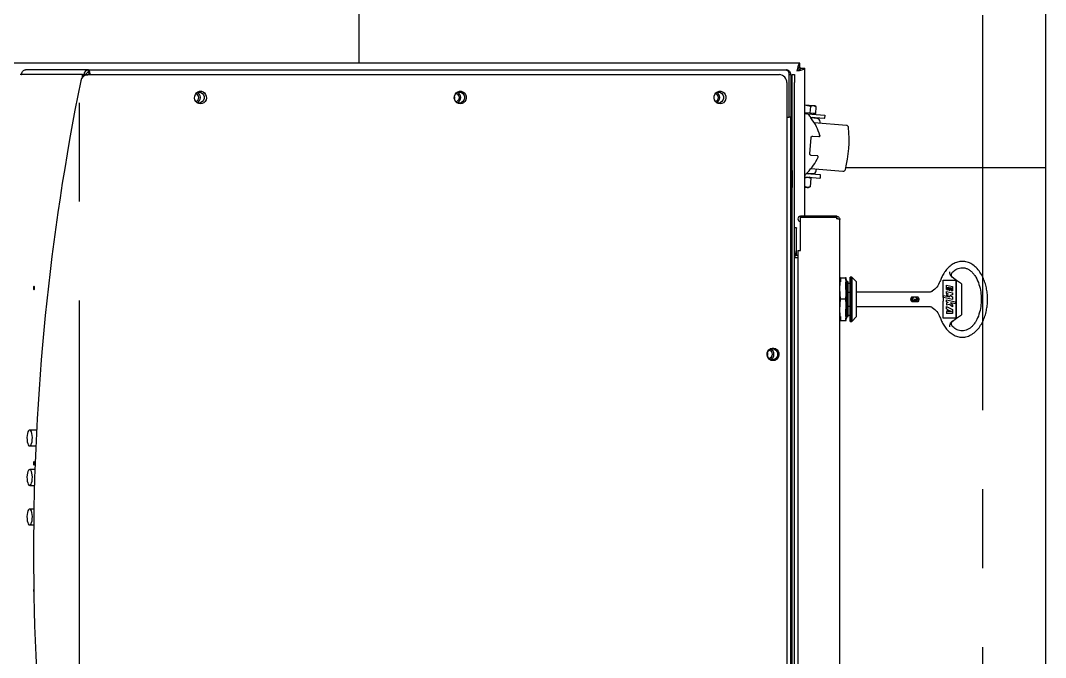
# Model space of a CAD drawing. Header units: millimetres. Extents: x 933584 to 974011, y 4545988 to 4553664.
# Drawn here: x 954677 to 954741.8, y 4549474.7 to 4549515.1 of the extents above; entities that cross this region are included whole.
import ezdxf

# ---------------------------------------------------------------- set-up
doc = ezdxf.new("R2010")
doc.units = ezdxf.units.MM
doc.linetypes.add('568_AVN_KES_01$0$HIDDEN', pattern=[0.375, 0.25, -0.125])
doc.linetypes.add('CENTER', pattern=[2, 1.25, -0.25, 0.25, -0.25])
doc.layers.get('0').update_dxf_attribs({"color": 255})
for name, color, linetype in [('0-CSX-CXS_20', 14, 'CENTER'), ('0-HSL-SLD', 252, 'Continuous'), ('0-LNS-SPL', 13, '568_AVN_KES_01$0$HIDDEN'), ('0-TXT-NRS', 6, 'Continuous')]:
    doc.layers.add(name, color=color, linetype=linetype)

# ---------------------------------------------------------------- blocks, each defined once
blk = doc.blocks.new('ZVBXCB')
at = {"layer": '0-CSX-CXS_20', "ltscale": 20}
blk.add_lwpolyline([(933137.86, 4549835.401), (933137.86, 4548420.651)], dxfattribs=at)
blk = doc.blocks.new('cbxcbb')
at = {"layer": '0-HSL-SLD', "linetype": 'Continuous'}
for p, q in [((954698.4, 4547512.37), (954698.4, 4547534.235)), ((954729.206, 4547505.76), (954741.846, 4547505.76))]:
    blk.add_line(p, q, dxfattribs=at)
blk = doc.blocks.new('CXVBXCBXCB')
at = {"linetype": 'CENTER', "ltscale": 25}
blk.add_lwpolyline([(936604.054, 4552635.387), (936604.054, 4551251.599)], dxfattribs=at)

msp = doc.modelspace()

# ---------------------------------------------------------------- linework, layer by layer
at = {"layer": '0-HSL-SLD'}
msp.add_lwpolyline([(953983.846, 4549757.55), (954103.846, 4549757.55), (954103.846, 4549761.551), (954301.845, 4549761.551), (954301.845, 4549762.535), (954741.846, 4549762.535), (954741.846, 4549377.441), (954741.846, 4549377.441), (954741.846, 4549023.704), (954741.846, 4549023.704), (954741.846, 4549023.704), (954741.846, 4549023.704), (954741.846, 4549023.704), (954741.846, 4549023.704), (954630.955, 4549064.684), (954330.847, 4549175.589), (954361.945, 4549261.112), (954361.945, 4549617.464), (953983.846, 4549617.464)], close=True, dxfattribs=at)
at = {"layer": '0-LNS-SPL', "linetype": 'ByBlock', "ltscale": 0.5}
msp.add_lwpolyline([(953983.846, 4549716.551), (953983.846, 4549757.55), (954103.846, 4549757.55), (954103.846, 4549791.551), (954301.845, 4549791.551), (954301.845, 4549762.535), (954741.846, 4549762.535), (954741.846, 4549120.535)], dxfattribs=at)
at = {"layer": '0-TXT-NRS'}
for p, q in [((954726.288, 4549512.37), (954659.53, 4549512.37)), ((954681.251, 4549511.937), (954677.269, 4549511.937)), ((954681.251, 4549511.787), (954681.251, 4549511.937)), ((954681.251, 4549511.937), (954725.43, 4549511.937)), ((954726.359, 4549512.049), (954726.201, 4549512.049)), ((954726.288, 4549512.12), (954726.288, 4549512.37)), ((954726.359, 4549512.049), (954726.609, 4549512.049)), ((954726.609, 4549502.67), (954726.609, 4549512.049)), ((954680.875, 4549511.637), (954676.942, 4549511.637)), ((954677.018, 4549511.668), (954677.018, 4549511.637)), ((954680.875, 4549511.458), (954680.875, 4549511.637)), ((954680.875, 4549511.637), (954680.969, 4549511.637)), ((954680.969, 4549511.545), (954680.969, 4549511.637)), ((954681.11, 4549511.637), (954680.969, 4549511.637)), ((954681.271, 4549511.637), (954681.237, 4549511.636)), ((954681.245, 4549511.637), (954681.271, 4549511.637)), ((954681.305, 4549511.637), (954681.271, 4549511.637)), ((954681.305, 4549511.637), (954724.999, 4549511.637)), ((954725.62, 4549508.937), (954725.62, 4549511.637)), ((954725.62, 4549511.637), (954725.73, 4549511.637)), ((954725.73, 4549511.637), (954725.73, 4549508.937)), ((954725.739, 4549511.622), (954725.747, 4549510.764)), ((954725.809, 4549511.637), (954725.959, 4549511.637)), ((954725.809, 4549511.137), (954725.809, 4549511.637)), ((954725.959, 4549511.637), (954725.959, 4549511.137)), ((954725.469, 4549511.137), (954725.469, 4549451.737)), ((954725.73, 4549510.764), (954725.78, 4549510.764)), ((954725.78, 4549510.764), (954725.78, 4549510.475)), ((954725.809, 4549451.737), (954725.809, 4549511.137)), ((954725.959, 4549451.737), (954725.959, 4549511.137)), ((954725.73, 4549510.475), (954725.78, 4549510.475)), ((954725.78, 4549509.898), (954725.73, 4549509.898)), ((954725.78, 4549510.475), (954725.78, 4549509.898)), ((954725.78, 4549509.898), (954725.78, 4549509.609)), ((954725.73, 4549509.609), (954725.78, 4549509.609)), ((954725.759, 4549509.609), (954725.767, 4549508.847)), ((954726.962, 4549509.622), (954726.592, 4549509.709)), ((954727.154, 4549509.666), (954726.609, 4549509.708)), ((954726.962, 4549509.622), (954726.93, 4549509.202)), ((954727.154, 4549509.666), (954726.962, 4549509.622)), ((954727.336, 4549509.594), (954727.154, 4549509.666)), ((954727.241, 4549509.659), (954727.154, 4549509.666)), ((954727.336, 4549509.594), (954727.241, 4549509.659)), ((954727.304, 4549509.173), (954727.336, 4549509.594)), ((954725.469, 4549508.937), (954725.62, 4549508.937)), ((954725.673, 4549508.937), (954725.616, 4549508.937)), ((954725.73, 4549508.937), (954725.673, 4549508.937)), ((954725.73, 4549453.937), (954725.73, 4549508.937)), ((954725.767, 4549508.847), (954725.73, 4549508.847)), ((954725.766, 4549508.97), (954725.809, 4549508.97)), ((954725.767, 4549508.847), (954725.809, 4549504.5)), ((954726.93, 4549509.202), (954726.609, 4549509.226)), ((954726.609, 4549509.176), (954726.733, 4549509.167)), ((954726.788, 4549509.162), (954727.869, 4549509.079)), ((954727.117, 4549509.187), (954726.93, 4549509.202)), ((954726.971, 4549508.948), (954727.854, 4549508.88)), ((954727.132, 4549508.905), (954726.998, 4549508.916)), ((954727.39, 4549508.865), (954727.011, 4549508.895)), ((954727.132, 4549508.905), (954727.105, 4549508.938)), ((954727.304, 4549509.173), (954727.117, 4549509.187)), ((954727.131, 4549508.885), (954727.132, 4549508.905)), ((954727.2, 4549509.131), (954727.204, 4549509.181)), ((954727.572, 4549508.551), (954727.575, 4549508.661)), ((954727.884, 4549508.878), (954727.899, 4549509.077)), ((954729.243, 4549508.422), (954727.204, 4549508.579)), ((954726.926, 4549506.634), (954727.004, 4549507.651)), ((954727.112, 4549507.744), (954727.491, 4549507.714)), ((954727.397, 4549506.498), (954727.018, 4549506.527)), ((954725.809, 4549505.87), (954725.796, 4549505.87)), ((954727.578, 4549505.291), (954726.696, 4549505.358)), ((954726.721, 4549505.387), (954726.861, 4549505.376)), ((954726.744, 4549505.405), (954727.122, 4549505.376)), ((954726.829, 4549505.348), (954726.861, 4549505.376)), ((954726.861, 4549505.376), (954726.863, 4549505.396)), ((954726.981, 4549505.687), (954729.021, 4549505.531)), ((954727.336, 4549505.549), (954727.35, 4549505.659)), ((954726.609, 4549505.164), (954727.563, 4549505.091)), ((954726.609, 4549505.024), (954726.615, 4549505.106)), ((954726.615, 4549505.106), (954726.807, 4549505.149)), ((954726.807, 4549505.149), (954726.989, 4549505.077)), ((954726.989, 4549505.077), (954726.894, 4549505.143)), ((954726.989, 4549505.077), (954726.949, 4549504.545)), ((954727.593, 4549505.089), (954727.608, 4549505.288)), ((954725.808, 4549504.62), (954725.809, 4549504.62)), ((954726.757, 4549504.501), (954726.609, 4549504.56)), ((954726.609, 4549504.513), (954726.757, 4549504.501)), ((954726.949, 4549504.545), (954726.757, 4549504.501)), ((954726.757, 4549504.501), (954726.844, 4549504.494)), ((954726.844, 4549504.494), (954726.949, 4549504.545)), ((954725.809, 4549502.793), (954725.73, 4549502.792)), ((954728.627, 4549502.67), (954726.327, 4549502.67)), ((954726.327, 4549502.595), (954726.327, 4549502.67)), ((954726.327, 4549500.513), (954726.327, 4549502.595)), ((954728.627, 4549502.595), (954726.327, 4549502.595)), ((954728.627, 4549502.612), (954728.627, 4549502.67)), ((954728.627, 4549502.513), (954728.627, 4549502.595)), ((954728.827, 4549460.37), (954728.827, 4549502.47)), ((954725.959, 4549501.961), (954726.044, 4549501.969)), ((954726.077, 4549500.2), (954726.077, 4549501.923)), ((954726.025, 4549500.2), (954725.959, 4549500.579)), ((954725.977, 4549500.2), (954725.977, 4549500.05)), ((954726.172, 4549500.2), (954725.977, 4549500.2)), ((954726.172, 4549500.513), (954726.172, 4549462.327)), ((954726.172, 4549500.513), (954726.327, 4549500.513)), ((954726.172, 4549500.05), (954725.977, 4549500.05)), ((954725.977, 4549500.043), (954725.977, 4549500.032)), ((954726.172, 4549500.043), (954725.977, 4549500.043)), ((954726.058, 4549500.043), (954726.056, 4549500.05)), ((954726.077, 4549500.043), (954726.077, 4549500.05)), ((954728.827, 4549498.095), (954728.877, 4549498.77)), ((954728.827, 4549498.095), (954728.877, 4549498.77)), ((954728.877, 4549498.77), (954728.827, 4549498.77)), ((954728.877, 4549498.77), (954728.827, 4549498.77)), ((954728.827, 4549498.77), (954728.877, 4549498.77)), ((954728.877, 4549498.77), (954728.858, 4549498.52)), ((954728.877, 4549498.77), (954729.177, 4549498.77)), ((954729.177, 4549498.77), (954729.227, 4549498.095)), ((954729.227, 4549498.77), (954729.177, 4549498.77)), ((954729.177, 4549498.77), (954729.227, 4549498.095)), ((954729.227, 4549498.77), (954729.177, 4549498.77)), ((954729.177, 4549498.77), (954729.227, 4549498.77)), ((954729.197, 4549498.038), (954729.197, 4549498.512)), ((954729.227, 4549498.095), (954729.227, 4549498.77)), ((954729.277, 4549498.62), (954729.227, 4549498.62)), ((954729.277, 4549498.038), (954729.277, 4549498.62)), ((954729.357, 4549498.52), (954729.277, 4549498.52)), ((954729.477, 4549498.42), (954729.277, 4549498.42)), ((954729.477, 4549498.42), (954729.277, 4549498.42)), ((954729.357, 4549496.32), (954729.357, 4549498.52)), ((954729.577, 4549498.82), (954729.477, 4549498.82)), ((954729.477, 4549498.82), (954729.477, 4549497.42)), ((954729.877, 4549498.52), (954729.577, 4549498.82)), ((954729.577, 4549498.82), (954729.577, 4549496.02)), ((954729.577, 4549497.42), (954729.577, 4549498.82)), ((954729.877, 4549496.32), (954729.877, 4549498.52)), ((954735.377, 4549498.62), (954736.177, 4549498.62)), ((954735.377, 4549497.53), (954735.377, 4549498.62)), ((954735.578, 4549498.314), (954735.959, 4549498.228)), ((954735.578, 4549498.038), (954735.578, 4549498.314)), ((954736.215, 4549498.618), (954735.929, 4549498.818)), ((954735.959, 4549498.228), (954735.959, 4549497.952)), ((954736.177, 4549498.62), (954736.177, 4549496.22)), ((954736.215, 4549496.222), (954736.215, 4549498.618)), ((954736.527, 4549498.399), (954736.215, 4549498.618)), ((954736.527, 4549498.399), (954736.527, 4549496.441)), ((954728.877, 4549497.42), (954728.827, 4549498.095)), ((954728.877, 4549497.42), (954728.827, 4549498.095)), ((954729.227, 4549498.095), (954729.177, 4549497.42)), ((954729.227, 4549498.095), (954729.177, 4549497.42)), ((954729.197, 4549498.038), (954729.223, 4549498.038)), ((954729.227, 4549496.745), (954729.227, 4549498.095)), ((954729.227, 4549498.038), (954729.277, 4549498.038)), ((954729.277, 4549498.038), (954729.277, 4549496.801)), ((954729.277, 4549497.878), (954729.477, 4549497.878)), ((954734.463, 4549497.87), (954729.877, 4549497.87)), ((954733.386, 4549497.582), (954733.768, 4549497.582)), ((954734.632, 4549497.906), (954734.678, 4549497.932)), ((954734.655, 4549497.921), (954734.678, 4549497.932)), ((954734.678, 4549497.932), (954734.678, 4549497.932)), ((954735.39, 4549497.665), (954735.784, 4549497.576)), ((954735.39, 4549497.535), (954735.39, 4549497.665)), ((954735.578, 4549498.038), (954735.663, 4549498.018)), ((954735.578, 4549497.789), (954735.578, 4549497.918)), ((954735.578, 4549497.918), (954735.959, 4549497.832)), ((954735.715, 4549497.745), (954735.578, 4549497.789)), ((954735.715, 4549497.745), (954735.578, 4549497.718)), ((954735.578, 4549497.718), (954735.578, 4549497.677)), ((954735.784, 4549497.576), (954735.578, 4549497.677)), ((954735.663, 4549498.188), (954735.731, 4549498.173)), ((954735.663, 4549498.018), (954735.663, 4549498.188)), ((954735.731, 4549498.173), (954735.731, 4549498.003)), ((954735.731, 4549498.003), (954735.804, 4549497.987)), ((954735.959, 4549497.703), (954735.79, 4549497.66)), ((954735.79, 4549497.66), (954735.959, 4549497.577)), ((954735.804, 4549498.156), (954735.876, 4549498.14)), ((954735.804, 4549497.987), (954735.804, 4549498.156)), ((954735.876, 4549498.14), (954735.876, 4549497.97)), ((954735.876, 4549497.97), (954735.959, 4549497.952)), ((954735.959, 4549497.832), (954735.959, 4549497.703)), ((954735.959, 4549497.577), (954735.959, 4549497.407)), ((954725.73, 4549497.014), (954725.78, 4549497.014)), ((954725.78, 4549497.014), (954725.78, 4549496.725)), ((954728.827, 4549496.745), (954728.877, 4549497.42)), ((954728.827, 4549496.745), (954728.877, 4549497.42)), ((954729.177, 4549497.42), (954728.877, 4549497.42)), ((954729.177, 4549497.42), (954729.227, 4549496.745)), ((954729.177, 4549497.42), (954729.227, 4549496.745)), ((954729.477, 4549496.962), (954729.277, 4549496.962)), ((954729.477, 4549497.42), (954729.477, 4549496.02)), ((954729.577, 4549496.02), (954729.577, 4549497.42)), ((954729.877, 4549496.97), (954734.463, 4549496.97)), ((954733.768, 4549497.258), (954733.386, 4549497.258)), ((954733.397, 4549497.443), (954733.404, 4549497.472)), ((954733.397, 4549497.385), (954733.397, 4549497.443)), ((954733.404, 4549497.355), (954733.397, 4549497.385)), ((954733.404, 4549497.472), (954733.419, 4549497.501)), ((954733.419, 4549497.326), (954733.404, 4549497.355)), ((954733.419, 4549497.501), (954733.434, 4549497.523)), ((954733.434, 4549497.304), (954733.419, 4549497.326)), ((954733.434, 4549497.523), (954733.457, 4549497.538)), ((954733.442, 4549497.472), (954733.434, 4549497.436)), ((954733.434, 4549497.436), (954733.434, 4549497.392)), ((954733.434, 4549497.392), (954733.442, 4549497.355)), ((954733.457, 4549497.29), (954733.434, 4549497.304)), ((954733.449, 4549497.487), (954733.442, 4549497.472)), ((954733.442, 4549497.355), (954733.449, 4549497.341)), ((954733.464, 4549497.501), (954733.449, 4549497.487)), ((954733.449, 4549497.341), (954733.464, 4549497.326)), ((954733.457, 4549497.538), (954733.479, 4549497.545)), ((954733.479, 4549497.282), (954733.457, 4549497.29)), ((954733.479, 4549497.508), (954733.464, 4549497.501)), ((954733.464, 4549497.326), (954733.479, 4549497.319)), ((954733.479, 4549497.545), (954733.479, 4549497.508)), ((954733.479, 4549497.319), (954733.509, 4549497.319)), ((954733.509, 4549497.282), (954733.479, 4549497.282)), ((954733.509, 4549497.319), (954733.538, 4549497.333)), ((954733.538, 4549497.29), (954733.509, 4549497.282)), ((954733.538, 4549497.333), (954733.553, 4549497.355)), ((954733.561, 4549497.304), (954733.538, 4549497.29)), ((954733.553, 4549497.355), (954733.561, 4549497.399)), ((954733.561, 4549497.399), (954733.561, 4549497.428)), ((954733.561, 4549497.428), (954733.591, 4549497.428)), ((954733.576, 4549497.341), (954733.561, 4549497.304)), ((954733.598, 4549497.312), (954733.576, 4549497.341)), ((954733.591, 4549497.428), (954733.591, 4549497.399)), ((954733.591, 4549497.399), (954733.606, 4549497.355)), ((954733.62, 4549497.297), (954733.598, 4549497.312)), ((954733.606, 4549497.355), (954733.62, 4549497.341)), ((954733.62, 4549497.341), (954733.65, 4549497.326)), ((954733.65, 4549497.29), (954733.62, 4549497.297)), ((954733.65, 4549497.326), (954733.665, 4549497.326)), ((954733.665, 4549497.29), (954733.65, 4549497.29)), ((954733.665, 4549497.501), (954733.665, 4549497.538)), ((954733.665, 4549497.538), (954733.695, 4549497.53)), ((954733.687, 4549497.487), (954733.665, 4549497.501)), ((954733.665, 4549497.326), (954733.687, 4549497.341)), ((954733.695, 4549497.297), (954733.665, 4549497.29)), ((954733.702, 4549497.465), (954733.687, 4549497.487)), ((954733.687, 4549497.341), (954733.702, 4549497.363)), ((954733.695, 4549497.53), (954733.725, 4549497.501)), ((954733.725, 4549497.326), (954733.695, 4549497.297)), ((954733.71, 4549497.428), (954733.702, 4549497.465)), ((954733.702, 4549497.363), (954733.71, 4549497.399)), ((954733.71, 4549497.399), (954733.71, 4549497.428)), ((954733.725, 4549497.501), (954733.74, 4549497.472)), ((954733.74, 4549497.355), (954733.725, 4549497.326)), ((954733.74, 4549497.472), (954733.747, 4549497.421)), ((954733.747, 4549497.406), (954733.74, 4549497.355)), ((954733.747, 4549497.421), (954733.747, 4549497.406)), ((954735.377, 4549496.22), (954735.377, 4549497.31)), ((954735.959, 4549497.407), (954735.39, 4549497.535)), ((954735.578, 4549497.38), (954736.147, 4549497.251)), ((954735.578, 4549497.251), (954735.578, 4549497.38)), ((954735.685, 4549497.227), (954735.578, 4549497.251)), ((954735.685, 4549497.227), (954735.578, 4549497.171)), ((954735.578, 4549497.171), (954735.578, 4549497.042)), ((954735.772, 4549497.091), (954735.578, 4549497.042)), ((954735.578, 4549496.972), (954735.957, 4549496.763)), ((954735.578, 4549496.806), (954735.578, 4549496.972)), ((954735.959, 4549496.942), (954735.772, 4549497.091)), ((954736.147, 4549497.122), (954735.838, 4549497.192)), ((954735.838, 4549497.192), (954735.959, 4549497.071)), ((954735.959, 4549497.071), (954735.959, 4549496.942)), ((954736.147, 4549497.251), (954736.147, 4549497.122)), ((954725.73, 4549496.725), (954725.78, 4549496.725)), ((954725.78, 4549496.725), (954725.78, 4549496.148)), ((954728.877, 4549496.07), (954728.827, 4549496.745)), ((954728.877, 4549496.07), (954728.827, 4549496.745)), ((954728.858, 4549496.32), (954728.877, 4549496.07)), ((954729.227, 4549496.745), (954729.177, 4549496.07)), ((954729.227, 4549496.745), (954729.177, 4549496.07)), ((954729.223, 4549496.801), (954729.197, 4549496.801)), ((954729.197, 4549496.326), (954729.197, 4549496.801)), ((954729.277, 4549496.801), (954729.227, 4549496.801)), ((954729.227, 4549496.07), (954729.227, 4549496.745)), ((954729.277, 4549496.22), (954729.277, 4549496.801)), ((954729.277, 4549496.42), (954729.477, 4549496.42)), ((954729.277, 4549496.32), (954729.357, 4549496.32)), ((954729.577, 4549496.02), (954729.877, 4549496.32)), ((954734.678, 4549496.908), (954734.678, 4549496.908)), ((954735.623, 4549496.785), (954735.578, 4549496.806)), ((954735.578, 4549496.655), (954735.578, 4549496.526)), ((954735.623, 4549496.655), (954735.578, 4549496.655)), ((954735.957, 4549496.526), (954735.578, 4549496.526)), ((954735.623, 4549496.785), (954735.623, 4549496.655)), ((954735.673, 4549496.655), (954735.673, 4549496.76)), ((954735.673, 4549496.76), (954735.885, 4549496.655)), ((954735.885, 4549496.655), (954735.673, 4549496.655)), ((954735.957, 4549496.763), (954735.957, 4549496.526)), ((954736.215, 4549496.222), (954736.527, 4549496.441)), ((954725.78, 4549496.148), (954725.73, 4549496.148)), ((954725.73, 4549495.859), (954725.78, 4549495.859)), ((954725.78, 4549496.148), (954725.78, 4549495.859)), ((954728.827, 4549496.07), (954728.877, 4549496.07)), ((954728.877, 4549496.07), (954728.827, 4549496.07)), ((954728.827, 4549496.07), (954728.877, 4549496.07)), ((954728.877, 4549496.07), (954729.177, 4549496.07)), ((954729.177, 4549496.07), (954729.227, 4549496.07)), ((954729.227, 4549496.07), (954729.177, 4549496.07)), ((954729.177, 4549496.07), (954729.227, 4549496.07)), ((954729.227, 4549496.22), (954729.277, 4549496.22)), ((954729.477, 4549496.02), (954729.577, 4549496.02)), ((954736.177, 4549496.22), (954735.377, 4549496.22)), ((954735.914, 4549496.01), (954735.914, 4549496.01)), ((954735.929, 4549496.022), (954736.215, 4549496.222)), ((954677.976, 4549489.137), (954677.537, 4549489.137)), ((954677.537, 4549488.137), (954677.928, 4549488.137)), ((954677.869, 4549486.637), (954677.537, 4549486.637)), ((954677.537, 4549485.637), (954677.837, 4549485.637)), ((954677.803, 4549484.137), (954677.537, 4549484.137)), ((954677.537, 4549483.137), (954677.788, 4549483.137))]:
    msp.add_line(p, q, dxfattribs=at)
for points in [[(954688.351, 4549509.787), (954688.24, 4549509.804), (954688.139, 4549509.856), (954688.057, 4549509.937), (954688.001, 4549510.041), (954687.976, 4549510.157), (954687.985, 4549510.276), (954688.026, 4549510.387), (954688.095, 4549510.48), (954688.188, 4549510.547), (954688.295, 4549510.582), (954688.407, 4549510.582), (954688.514, 4549510.547), (954688.607, 4549510.48), (954688.677, 4549510.387), (954688.718, 4549510.276), (954688.726, 4549510.157), (954688.701, 4549510.041), (954688.645, 4549509.937), (954688.563, 4549509.856), (954688.462, 4549509.804), (954688.351, 4549509.787)], [(954704.796, 4549509.787), (954704.685, 4549509.804), (954704.584, 4549509.856), (954704.502, 4549509.937), (954704.446, 4549510.041), (954704.421, 4549510.157), (954704.429, 4549510.276), (954704.47, 4549510.387), (954704.54, 4549510.48), (954704.633, 4549510.547), (954704.74, 4549510.582), (954704.852, 4549510.582), (954704.959, 4549510.547), (954705.051, 4549510.48), (954705.121, 4549510.387), (954705.162, 4549510.276), (954705.171, 4549510.157), (954705.146, 4549510.041), (954705.09, 4549509.937), (954705.007, 4549509.856), (954704.907, 4549509.804), (954704.796, 4549509.787)], [(954721.24, 4549509.787), (954721.13, 4549509.804), (954721.029, 4549509.856), (954720.946, 4549509.937), (954720.89, 4549510.041), (954720.866, 4549510.157), (954720.874, 4549510.276), (954720.915, 4549510.387), (954720.985, 4549510.48), (954721.077, 4549510.547), (954721.184, 4549510.582), (954721.296, 4549510.582), (954721.403, 4549510.547), (954721.496, 4549510.48), (954721.566, 4549510.387), (954721.607, 4549510.276), (954721.615, 4549510.157), (954721.59, 4549510.041), (954721.534, 4549509.937), (954721.452, 4549509.856), (954721.351, 4549509.804), (954721.24, 4549509.787)], [(954688.138, 4549510.516), (954688.168, 4549510.526), (954688.276, 4549510.535), (954688.381, 4549510.507), (954688.472, 4549510.444), (954688.538, 4549510.353), (954688.574, 4549510.244), (954688.574, 4549510.129), (954688.538, 4549510.02), (954688.472, 4549509.929), (954688.381, 4549509.866), (954688.276, 4549509.838), (954688.168, 4549509.847), (954688.138, 4549509.857)], [(954704.423, 4549510.236), (954704.427, 4549510.187), (954704.423, 4549510.138)], [(954704.475, 4549510.396), (954704.48, 4549510.402), (954704.56, 4549510.48), (954704.659, 4549510.527), (954704.767, 4549510.536), (954704.872, 4549510.508), (954704.962, 4549510.445), (954705.029, 4549510.354), (954705.064, 4549510.245), (954705.064, 4549510.13), (954705.029, 4549510.021), (954704.962, 4549509.93), (954704.872, 4549509.867), (954704.767, 4549509.839), (954704.659, 4549509.848), (954704.56, 4549509.894), (954704.48, 4549509.973), (954704.472, 4549509.984)], [(954721.027, 4549510.516), (954721.058, 4549510.526), (954721.166, 4549510.535), (954721.27, 4549510.507), (954721.361, 4549510.444), (954721.428, 4549510.353), (954721.463, 4549510.244), (954721.463, 4549510.129), (954721.428, 4549510.02), (954721.361, 4549509.929), (954721.27, 4549509.866), (954721.166, 4549509.838), (954721.058, 4549509.847), (954721.027, 4549509.857)], [(954677.814, 4549498.037), (954677.827, 4549498.044), (954677.838, 4549498.066), (954677.846, 4549498.098), (954677.848, 4549498.137), (954677.846, 4549498.175), (954677.838, 4549498.207), (954677.827, 4549498.229), (954677.814, 4549498.237), (954677.801, 4549498.229), (954677.79, 4549498.207), (954677.783, 4549498.175), (954677.78, 4549498.137), (954677.783, 4549498.098), (954677.79, 4549498.066), (954677.801, 4549498.044), (954677.814, 4549498.037)], [(954724.595, 4549493.537), (954724.484, 4549493.554), (954724.383, 4549493.606), (954724.301, 4549493.687), (954724.245, 4549493.791), (954724.22, 4549493.907), (954724.229, 4549494.026), (954724.27, 4549494.137), (954724.339, 4549494.23), (954724.432, 4549494.297), (954724.539, 4549494.332), (954724.651, 4549494.332), (954724.758, 4549494.297), (954724.851, 4549494.23), (954724.921, 4549494.137), (954724.962, 4549494.026), (954724.97, 4549493.907), (954724.945, 4549493.791), (954724.889, 4549493.687), (954724.807, 4549493.606), (954724.706, 4549493.554), (954724.595, 4549493.537)], [(954724.232, 4549493.937), (954724.25, 4549494.05), (954724.301, 4549494.152), (954724.381, 4549494.23), (954724.48, 4549494.276), (954724.588, 4549494.285), (954724.693, 4549494.257), (954724.784, 4549494.194), (954724.85, 4549494.103), (954724.885, 4549493.994), (954724.885, 4549493.879), (954724.85, 4549493.77), (954724.784, 4549493.679), (954724.693, 4549493.616), (954724.588, 4549493.588), (954724.48, 4549493.597), (954724.381, 4549493.644), (954724.301, 4549493.722), (954724.25, 4549493.823), (954724.232, 4549493.937)], [(954724.239, 4549494.008), (954724.249, 4549493.937), (954724.239, 4549493.866)], [(954677.537, 4549488.137), (954677.583, 4549488.155), (954677.626, 4549488.209), (954677.662, 4549488.295), (954677.689, 4549488.407), (954677.705, 4549488.535), (954677.708, 4549488.671), (954677.698, 4549488.804), (954677.677, 4549488.925), (954677.645, 4549489.025), (954677.605, 4549489.095), (954677.56, 4549489.132), (954677.514, 4549489.132), (954677.469, 4549489.095), (954677.429, 4549489.025), (954677.397, 4549488.925), (954677.376, 4549488.804), (954677.367, 4549488.671), (954677.37, 4549488.535), (954677.385, 4549488.407), (954677.412, 4549488.295), (954677.448, 4549488.209), (954677.491, 4549488.155), (954677.537, 4549488.137)], [(954677.537, 4549485.637), (954677.583, 4549485.655), (954677.626, 4549485.709), (954677.662, 4549485.795), (954677.689, 4549485.907), (954677.705, 4549486.035), (954677.708, 4549486.171), (954677.698, 4549486.304), (954677.677, 4549486.425), (954677.645, 4549486.525), (954677.605, 4549486.595), (954677.56, 4549486.632), (954677.514, 4549486.632), (954677.469, 4549486.595), (954677.429, 4549486.525), (954677.397, 4549486.425), (954677.376, 4549486.304), (954677.367, 4549486.171), (954677.37, 4549486.035), (954677.385, 4549485.907), (954677.412, 4549485.795), (954677.448, 4549485.709), (954677.491, 4549485.655), (954677.537, 4549485.637)], [(954677.814, 4549486.937), (954677.827, 4549486.944), (954677.838, 4549486.966), (954677.846, 4549486.998), (954677.848, 4549487.037), (954677.846, 4549487.075), (954677.838, 4549487.107), (954677.827, 4549487.129), (954677.814, 4549487.137), (954677.801, 4549487.129), (954677.79, 4549487.107), (954677.783, 4549487.075), (954677.78, 4549487.037), (954677.783, 4549486.998), (954677.79, 4549486.966), (954677.801, 4549486.944), (954677.814, 4549486.937)], [(954677.537, 4549483.137), (954677.583, 4549483.155), (954677.626, 4549483.209), (954677.662, 4549483.295), (954677.689, 4549483.407), (954677.705, 4549483.535), (954677.708, 4549483.671), (954677.698, 4549483.804), (954677.677, 4549483.925), (954677.645, 4549484.025), (954677.605, 4549484.095), (954677.56, 4549484.132), (954677.514, 4549484.132), (954677.469, 4549484.095), (954677.429, 4549484.025), (954677.397, 4549483.925), (954677.376, 4549483.804), (954677.367, 4549483.671), (954677.37, 4549483.535), (954677.385, 4549483.407), (954677.412, 4549483.295), (954677.448, 4549483.209), (954677.491, 4549483.155), (954677.537, 4549483.137)]]:
    msp.add_lwpolyline(points, dxfattribs=at)
for centre, radius, start, end in [((954681.261, 4549511.645), 0.291, 91.83621, 181.72544), ((954827.779, 4549481.437), 150, 168.54126, 191.45874), ((954681.258, 4549511.137), 0.5, 92.50079, 168.54126), ((954681.256, 4549511.641), 0.146, 91.83621, 181.72544), ((954724.984, 4549511.151), 0.486, 358.27456, 88.16379), ((954687.994, 4549510.187), 0.253, 283.76176, 76.23824), ((954687.985, 4549510.187), 0.357, 293.93484, 65.62234), ((954704.487, 4549510.187), 0.251, 275.07409, 84.92591), ((954704.475, 4549510.187), 0.357, 293.92563, 66.07437), ((954720.883, 4549510.187), 0.253, 283.76176, 76.23824), ((954720.874, 4549510.187), 0.357, 293.93484, 65.62234), ((954727.375, 4549508.666), 0.2, 358.60783, 85.60783), ((954721.413, 4549507.569), 8, 346.07544, 5.14022), ((954729.232, 4549508.273), 0.15, 5.14022, 85.60783), ((954727.138, 4549505.575), 0.2, 265.60783, 352.60783), ((954729.033, 4549505.68), 0.15, 265.60783, 346.07544), ((954725.527, 4549502.37), 0.3, 19.98368, 47.36525), ((954726.327, 4549502.515), 0.155, 90, 270), ((954726.327, 4549502.515), 0.005, 90, 270), ((954725.977, 4549500.35), 0.15, 263.08366, 270), ((954725.977, 4549500.35), 0.3, 266.54813, 270), ((954724.308, 4549493.937), 0.251, 275.07409, 84.92591), ((954724.297, 4549493.937), 0.357, 293.92563, 66.07437), ((954677.977, 4549478.987), 0.199, 154.40457, 207.46883)]:
    msp.add_arc(centre, radius, start, end, dxfattribs=at)
for centre, major_axis, start_param, end_param in [((954725.527, 4549502.352), (0.3, 0), 0.348781, 0.82668), ((954725.977, 4549500.332), (0, -0.3), 6.162472, 6.283185)]:
    msp.add_ellipse(centre, major_axis=major_axis, ratio=0.5, start_param=start_param, end_param=end_param, dxfattribs=at)
for points, knots in [([(954677.036, 4549511.637), (954677.036, 4549511.672), (954677.035, 4549511.742), (954677.077, 4549511.835), (954677.144, 4549511.903), (954677.213, 4549511.933), (954677.256, 4549511.936), (954677.269, 4549511.937)], [0, 0, 0, 0, 0.224381, 0.448798, 0.673215, 0.897632, 1, 1, 1, 1]), ([(954725.43, 4549511.937), (954725.448, 4549511.933), (954725.485, 4549511.926), (954725.535, 4549511.873), (954725.577, 4549511.794), (954725.605, 4549511.71), (954725.616, 4549511.656), (954725.62, 4549511.637)], [0, 0, 0, 0, 0.218829, 0.437671, 0.656513, 0.875355, 1, 1, 1, 1]), ([(954725.73, 4549511.637), (954725.727, 4549511.671), (954725.72, 4549511.74), (954725.666, 4549511.831), (954725.587, 4549511.899), (954725.503, 4549511.932), (954725.45, 4549511.936), (954725.43, 4549511.937)], [0, 0, 0, 0, 0.218829, 0.437671, 0.656513, 0.875355, 1, 1, 1, 1]), ([(954726.288, 4549512.37), (954726.275, 4549512.364), (954726.249, 4549512.352), (954726.209, 4549512.262), (954726.17, 4549512.129), (954726.136, 4549511.989), (954726.116, 4549511.901), (954726.109, 4549511.87)], [0, 0, 0, 0, 0.220231, 0.44048, 0.660729, 0.880978, 1, 1, 1, 1]), ([(954726.288, 4549512.12), (954726.274, 4549512.117), (954726.246, 4549512.11), (954726.203, 4549512.058), (954726.161, 4549511.983), (954726.13, 4549511.915), (954726.112, 4549511.877), (954726.109, 4549511.87)], [0, 0, 0, 0, 0.236297, 0.472594, 0.708796, 0.944997, 1, 1, 1, 1]), ([(954726.109, 4549511.87), (954726.167, 4549511.883), (954726.282, 4549511.909), (954726.435, 4549511.949), (954726.548, 4549511.988), (954726.602, 4549512.022), (954726.607, 4549512.042), (954726.609, 4549512.049)], [0, 0, 0, 0, 0.220231, 0.44048, 0.660729, 0.880978, 1, 1, 1, 1]), ([(954726.109, 4549511.87), (954726.14, 4549511.884), (954726.202, 4549511.912), (954726.282, 4549511.955), (954726.338, 4549511.997), (954726.358, 4549512.029), (954726.359, 4549512.046), (954726.359, 4549512.049)], [0, 0, 0, 0, 0.236297, 0.472594, 0.708796, 0.944997, 1, 1, 1, 1]), ([(954677.04, 4549511.7), (954677.03, 4549511.691), (954677.008, 4549511.67), (954677.026, 4549511.649), (954677.036, 4549511.637)], [0, 0, 0, 0, 0.4384, 1, 1, 1, 1]), ([(954680.969, 4549511.637), (954680.987, 4549511.635), (954681.022, 4549511.633), (954681.121, 4549511.63), (954681.202, 4549511.627), (954681.244, 4549511.626), (954681.247, 4549511.626)], [0, 0, 0, 0, 0.325333, 0.650667, 0.976, 1, 1, 1, 1]), ([(954681.11, 4549511.637), (954681.119, 4549511.635), (954681.137, 4549511.633), (954681.186, 4549511.63), (954681.227, 4549511.627), (954681.247, 4549511.626), (954681.249, 4549511.626)], [0, 0, 0, 0, 0.325334, 0.650668, 0.976002, 1, 1, 1, 1]), ([(954727.553, 4549507.789), (954727.495, 4549507.978), (954727.377, 4549508.357), (954727.149, 4549508.681), (954727.034, 4549508.843)], [0, 0, 0, 0, 0.500008, 1, 1, 1, 1]), ([(954727.854, 4549508.88), (954727.867, 4549508.879), (954727.885, 4549508.878), (954727.881, 4549508.878), (954727.88, 4549508.878)], [0, 0, 0, 0, 0.741799, 1, 1, 1, 1]), ([(954727.004, 4549507.651), (954727.007, 4549507.664), (954727.01, 4549507.683), (954727.024, 4549507.705), (954727.038, 4549507.72), (954727.055, 4549507.732), (954727.079, 4549507.743), (954727.099, 4549507.743), (954727.112, 4549507.744)], [0, 0, 0, 0, 0.239444, 0.369258, 0.5, 0.629763, 0.760556, 1, 1, 1, 1]), ([(954727.491, 4549507.714), (954727.495, 4549507.714), (954727.505, 4549507.714), (954727.518, 4549507.718), (954727.531, 4549507.725), (954727.541, 4549507.735), (954727.549, 4549507.747), (954727.554, 4549507.761), (954727.556, 4549507.775), (954727.554, 4549507.784), (954727.553, 4549507.789)], [0, 0, 0, 0, 0.124873, 0.249973, 0.374274, 0.49998, 0.624281, 0.749987, 0.874409, 1, 1, 1, 1]), ([(954727.553, 4549507.789), (954727.554, 4549507.784), (954727.556, 4549507.775), (954727.554, 4549507.761), (954727.549, 4549507.747), (954727.541, 4549507.735), (954727.531, 4549507.725), (954727.518, 4549507.718), (954727.505, 4549507.714), (954727.495, 4549507.714), (954727.491, 4549507.714)], [0, 0, 0, 0, 0.125168, 0.25001, 0.375299, 0.500007, 0.625201, 0.750004, 0.875081, 1, 1, 1, 1]), ([(954726.774, 4549505.453), (954726.912, 4549505.595), (954727.187, 4549505.88), (954727.361, 4549506.237), (954727.448, 4549506.415)], [0, 0, 0, 0, 0.499992, 1, 1, 1, 1]), ([(954727.018, 4549506.527), (954727.006, 4549506.529), (954726.987, 4549506.533), (954726.964, 4549506.547), (954726.949, 4549506.561), (954726.938, 4549506.578), (954726.927, 4549506.602), (954726.927, 4549506.622), (954726.926, 4549506.634)], [0, 0, 0, 0, 0.239444, 0.369258, 0.5, 0.629763, 0.760556, 1, 1, 1, 1]), ([(954727.448, 4549506.415), (954727.449, 4549506.419), (954727.452, 4549506.428), (954727.453, 4549506.443), (954727.45, 4549506.457), (954727.444, 4549506.47), (954727.435, 4549506.481), (954727.424, 4549506.49), (954727.411, 4549506.496), (954727.402, 4549506.497), (954727.397, 4549506.498)], [0, 0, 0, 0, 0.124873, 0.249973, 0.374274, 0.49998, 0.624281, 0.749987, 0.874409, 1, 1, 1, 1]), ([(954726.609, 4549505.267), (954726.634, 4549505.292), (954726.688, 4549505.345), (954726.744, 4549505.415), (954726.774, 4549505.453)], [0, 0, 0, 0, 0.459133, 1, 1, 1, 1]), ([(954727.563, 4549505.091), (954727.576, 4549505.09), (954727.594, 4549505.089), (954727.59, 4549505.089), (954727.589, 4549505.089)], [0, 0, 0, 0, 0.7417987, 1, 1, 1, 1]), ([(954727.605, 4549505.289), (954727.606, 4549505.288), (954727.61, 4549505.288), (954727.592, 4549505.29), (954727.578, 4549505.291)], [0, 0, 0, 0, 0.2582013, 1, 1, 1, 1]), ([(954728.627, 4549502.52), (954728.634, 4549502.519), (954728.645, 4549502.518), (954728.654, 4549502.511), (954728.657, 4549502.509)], [0, 0, 0, 0, 0.59013, 1, 1, 1, 1]), ([(954726.044, 4549501.969), (954726.049, 4549501.965), (954726.059, 4549501.958), (954726.073, 4549501.943), (954726.075, 4549501.931), (954726.077, 4549501.923)], [0, 0, 0, 0, 0.2557385, 0.511477, 1, 1, 1, 1]), ([(954735.163, 4549496.297), (954735.197, 4549496.21), (954735.265, 4549496.03), (954735.406, 4549495.772), (954735.583, 4549495.526), (954735.8, 4549495.309), (954736.057, 4549495.137), (954736.347, 4549495.03), (954736.659, 4549495.008), (954736.973, 4549495.079), (954737.269, 4549495.24), (954737.531, 4549495.476), (954737.75, 4549495.768), (954737.921, 4549496.096), (954738.044, 4549496.439), (954738.125, 4549496.78), (954738.168, 4549497.107), (954738.181, 4549497.42), (954738.168, 4549497.733), (954738.125, 4549498.06), (954738.044, 4549498.401), (954737.921, 4549498.744), (954737.75, 4549499.071), (954737.531, 4549499.364), (954737.269, 4549499.6), (954736.973, 4549499.761), (954736.659, 4549499.832), (954736.347, 4549499.81), (954736.057, 4549499.703), (954735.8, 4549499.531), (954735.583, 4549499.314), (954735.406, 4549499.068), (954735.265, 4549498.81), (954735.197, 4549498.63), (954735.163, 4549498.543)], [0, 0, 0, 0, 0.0270351, 0.0553971, 0.0846345, 0.1142261, 0.1437343, 0.1730312, 0.2024786, 0.232836, 0.2648245, 0.2986588, 0.3339088, 0.3696925, 0.4049845, 0.4388691, 0.4706742, 0.5, 0.5293258, 0.5611309, 0.5950155, 0.6303075, 0.6660912, 0.7013412, 0.7351755, 0.767164, 0.7975214, 0.8269688, 0.8562657, 0.8857739, 0.9153655, 0.9446029, 0.9729649, 1, 1, 1, 1]), ([(954735.929, 4549498.818), (954735.902, 4549498.843), (954735.852, 4549498.888), (954735.8, 4549499.01), (954735.79, 4549499.103), (954735.782, 4549499.165)], [0, 0, 0, 0, 0.2770333, 0.5169828, 1, 1, 1, 1]), ([(954735.936, 4549498.814), (954735.935, 4549498.815), (954735.933, 4549498.818), (954735.925, 4549498.826), (954735.916, 4549498.836), (954735.909, 4549498.845), (954735.899, 4549498.86), (954735.885, 4549498.885), (954735.879, 4549498.908), (954735.877, 4549498.919)], [0, 0, 0, 0, 0.178116, 0.329729, 0.455117, 0.511025, 0.565433, 0.795272, 1, 1, 1, 1]), ([(954735.924, 4549499.098), (954736.004, 4549499.174), (954736.124, 4549499.287), (954736.324, 4549499.381), (954736.485, 4549499.421), (954736.656, 4549499.423), (954736.83, 4549499.382), (954737.001, 4549499.299), (954737.163, 4549499.174), (954737.311, 4549499.011), (954737.488, 4549498.747), (954737.65, 4549498.368), (954737.755, 4549497.893), (954737.788, 4549497.42), (954737.755, 4549496.946), (954737.65, 4549496.472), (954737.488, 4549496.092), (954737.311, 4549495.829), (954737.163, 4549495.666), (954737.001, 4549495.541), (954736.83, 4549495.457), (954736.656, 4549495.417), (954736.485, 4549495.419), (954736.324, 4549495.459), (954736.124, 4549495.553), (954736.004, 4549495.666), (954735.924, 4549495.742)], [0, 0, 0, 0, 0.049646, 0.074437, 0.099321, 0.124745, 0.151368, 0.179874, 0.210739, 0.244079, 0.279622, 0.354692, 0.429994, 0.5, 0.570006, 0.645308, 0.720378, 0.755921, 0.789261, 0.820126, 0.848632, 0.875255, 0.900679, 0.925563, 0.950354, 1, 1, 1, 1]), ([(954728.827, 4549496.075), (954728.827, 4549496.076), (954728.827, 4549496.077), (954728.827, 4549496.139), (954728.827, 4549496.244), (954728.827, 4549496.39), (954728.827, 4549496.579), (954728.827, 4549496.808), (954728.827, 4549497.068), (954728.827, 4549497.343), (954728.827, 4549497.615), (954728.827, 4549497.869), (954728.827, 4549498.099), (954728.827, 4549498.305), (954728.827, 4549498.487), (954728.827, 4549498.635), (954728.827, 4549498.731), (954728.827, 4549498.774), (954728.827, 4549498.766), (954728.827, 4549498.764)], [0, 0, 0, 0, 0.046631, 0.108379, 0.166637, 0.224895, 0.286642, 0.350957, 0.416637, 0.482316, 0.546631, 0.608379, 0.666637, 0.724895, 0.786642, 0.850957, 0.916637, 0.982316, 1, 1, 1, 1]), ([(954729.227, 4549496.745), (954729.227, 4549496.818), (954729.227, 4549496.97), (954729.227, 4549497.225), (954729.227, 4549497.497), (954729.227, 4549497.772), (954729.227, 4549498.032), (954729.227, 4549498.261), (954729.227, 4549498.45), (954729.227, 4549498.596), (954729.227, 4549498.701), (954729.227, 4549498.762), (954729.227, 4549498.764), (954729.227, 4549498.764)], [0, 0, 0, 0, 0.08739, 0.180015, 0.276491, 0.375014, 0.473537, 0.570013, 0.662638, 0.750028, 0.837418, 0.930043, 1, 1, 1, 1]), ([(954729.477, 4549497.42), (954729.477, 4549497.512), (954729.477, 4549497.695), (954729.477, 4549497.959), (954729.477, 4549498.203), (954729.477, 4549498.416), (954729.477, 4549498.591), (954729.477, 4549498.723), (954729.477, 4549498.798), (954729.477, 4549498.829), (954729.477, 4549498.82), (954729.477, 4549498.82)], [0, 0, 0, 0, 0.124994, 0.249988, 0.374981, 0.499975, 0.624969, 0.749963, 0.874956, 0.99995, 1, 1, 1, 1]), ([(954729.877, 4549497.42), (954729.877, 4549497.487), (954729.877, 4549497.625), (954729.877, 4549497.83), (954729.877, 4549498.027), (954729.877, 4549498.203), (954729.877, 4549498.346), (954729.877, 4549498.449), (954729.877, 4549498.504), (954729.877, 4549498.526), (954729.877, 4549498.52), (954729.877, 4549498.52)], [0, 0, 0, 0, 0.116512, 0.240004, 0.368629, 0.499985, 0.63134, 0.759965, 0.883457, 0.999969, 1, 1, 1, 1]), ([(954735.926, 4549498.82), (954735.928, 4549498.819), (954735.936, 4549498.813), (954735.935, 4549498.814), (954735.935, 4549498.815)], [0, 0, 0, 0, 0.23437, 1, 1, 1, 1]), ([(954733.386, 4549497.258), (954733.371, 4549497.28), (954733.34, 4549497.324), (954733.328, 4549497.384), (954733.326, 4549497.442), (954733.335, 4549497.498), (954733.361, 4549497.55), (954733.382, 4549497.576), (954733.386, 4549497.582)], [0, 0, 0, 0, 0.23182, 0.464507, 0.499837, 0.717326, 0.934226, 1, 1, 1, 1]), ([(954733.768, 4549497.582), (954733.783, 4549497.56), (954733.814, 4549497.516), (954733.826, 4549497.456), (954733.828, 4549497.398), (954733.819, 4549497.342), (954733.793, 4549497.289), (954733.772, 4549497.264), (954733.768, 4549497.258)], [0, 0, 0, 0, 0.23182, 0.464507, 0.499837, 0.717326, 0.934226, 1, 1, 1, 1]), ([(954734.632, 4549497.906), (954734.605, 4549497.896), (954734.551, 4549497.875), (954734.494, 4549497.872), (954734.465, 4549497.87)], [0, 0, 0, 0, 0.501923, 1, 1, 1, 1]), ([(954734.67, 4549497.92), (954734.666, 4549497.919), (954734.657, 4549497.918), (954734.655, 4549497.917), (954734.654, 4549497.917)], [0, 0, 0, 0, 0.507071, 1, 1, 1, 1]), ([(954734.678, 4549497.932), (954734.675, 4549497.929), (954734.669, 4549497.925), (954734.67, 4549497.92), (954734.671, 4549497.918)], [0, 0, 0, 0, 0.500936, 1, 1, 1, 1]), ([(954729.477, 4549496.02), (954729.477, 4549496.025), (954729.477, 4549496.036), (954729.477, 4549496.119), (954729.477, 4549496.248), (954729.477, 4549496.424), (954729.477, 4549496.637), (954729.477, 4549496.881), (954729.477, 4549497.145), (954729.477, 4549497.328), (954729.477, 4549497.42)], [0, 0, 0, 0, 0.124956, 0.249963, 0.374969, 0.499975, 0.624981, 0.749988, 0.874994, 1, 1, 1, 1]), ([(954729.877, 4549496.32), (954729.877, 4549496.324), (954729.877, 4549496.331), (954729.877, 4549496.392), (954729.877, 4549496.494), (954729.877, 4549496.637), (954729.877, 4549496.812), (954729.877, 4549497.01), (954729.877, 4549497.215), (954729.877, 4549497.353), (954729.877, 4549497.42)], [0, 0, 0, 0, 0.116489, 0.239988, 0.368621, 0.499985, 0.631348, 0.759981, 0.88348, 1, 1, 1, 1]), ([(954734.465, 4549496.97), (954734.493, 4549496.968), (954734.551, 4549496.964), (954734.623, 4549496.94), (954734.663, 4549496.917), (954734.678, 4549496.908)], [0, 0, 0, 0, 0.380693, 0.764327, 1, 1, 1, 1]), ([(954735.377, 4549497.53), (954735.377, 4549497.493), (954735.377, 4549497.42), (954735.377, 4549497.347), (954735.377, 4549497.31)], [0, 0, 0, 0, 0.5, 1, 1, 1, 1]), ([(954729.227, 4549496.075), (954729.227, 4549496.074), (954729.227, 4549496.066), (954729.227, 4549496.109), (954729.227, 4549496.205), (954729.227, 4549496.353), (954729.227, 4549496.533), (954729.227, 4549496.676), (954729.227, 4549496.745)], [0, 0, 0, 0, 0.053032, 0.250056, 0.44708, 0.64001, 0.825239, 1, 1, 1, 1]), ([(954735.782, 4549495.675), (954735.791, 4549495.745), (954735.802, 4549495.844), (954735.861, 4549495.962), (954735.906, 4549496.002), (954735.929, 4549496.022)], [0, 0, 0, 0, 0.539364, 0.766665, 1, 1, 1, 1]), ([(954735.873, 4549495.861), (954735.872, 4549495.863), (954735.868, 4549495.877), (954735.873, 4549495.906), (954735.88, 4549495.944), (954735.894, 4549495.976), (954735.909, 4549496), (954735.913, 4549496.006), (954735.915, 4549496.01)], [0, 0, 0, 0, 0.020621, 0.21007, 0.403722, 0.597722, 0.794043, 1, 1, 1, 1]), ([(954735.873, 4549495.86), (954735.872, 4549495.861), (954735.87, 4549495.87), (954735.871, 4549495.88), (954735.872, 4549495.888)], [0, 0, 0, 0, 0.12408, 1, 1, 1, 1]), ([(954735.956, 4549496.041), (954735.945, 4549496.032), (954735.923, 4549496.015), (954735.898, 4549495.98), (954735.88, 4549495.941), (954735.872, 4549495.909), (954735.872, 4549495.892), (954735.872, 4549495.888)], [0, 0, 0, 0, 0.2357391, 0.4714782, 0.7072174, 0.9429565, 1, 1, 1, 1]), ([(954735.872, 4549495.861), (954735.872, 4549495.859), (954735.872, 4549495.844), (954735.881, 4549495.814), (954735.897, 4549495.775), (954735.915, 4549495.753), (954735.924, 4549495.742)], [0, 0, 0, 0, 0.038279, 0.358852, 0.679426, 1, 1, 1, 1]), ([(954735.873, 4549495.9), (954735.873, 4549495.901), (954735.873, 4549495.91), (954735.875, 4549495.917), (954735.877, 4549495.924)], [0, 0, 0, 0, 0.127007, 1, 1, 1, 1])]:
    msp.add_open_spline(points, degree=3, knots=knots, dxfattribs=at)
for points in [[(954681.367, 4549511.637), (954681.364, 4549511.676), (954681.359, 4549511.755), (954681.332, 4549511.854), (954681.295, 4549511.923), (954681.266, 4549511.932), (954681.251, 4549511.937)], [(954681.316, 4549511.637), (954681.314, 4549511.656), (954681.31, 4549511.696), (954681.295, 4549511.745), (954681.275, 4549511.78), (954681.259, 4549511.784), (954681.251, 4549511.787)], [(954727.034, 4549508.843), (954727.01, 4549508.884), (954726.962, 4549508.966), (954726.889, 4549509.072), (954726.813, 4549509.147), (954726.76, 4549509.16), (954726.733, 4549509.167)], [(954728.627, 4549502.67), (954728.653, 4549502.667), (954728.706, 4549502.661), (954728.772, 4549502.615), (954728.818, 4549502.549), (954728.824, 4549502.496), (954728.827, 4549502.47)], [(954728.827, 4549502.47), (954728.824, 4549502.474), (954728.818, 4549502.481), (954728.772, 4549502.491), (954728.706, 4549502.502), (954728.653, 4549502.509), (954728.627, 4549502.513)], [(954735.924, 4549499.098), (954735.915, 4549499.087), (954735.897, 4549499.065), (954735.88, 4549499.026), (954735.871, 4549498.984), (954735.871, 4549498.941), (954735.88, 4549498.899), (954735.898, 4549498.86), (954735.923, 4549498.825), (954735.945, 4549498.808), (954735.956, 4549498.799)], [(954735.163, 4549498.543), (954735.108, 4549498.421), (954734.997, 4549498.176), (954734.785, 4549498.013), (954734.678, 4549497.932)], [(954734.678, 4549496.908), (954734.785, 4549496.827), (954734.997, 4549496.663), (954735.108, 4549496.419), (954735.163, 4549496.297)]]:
    msp.add_open_spline(points, degree=3, dxfattribs=at)

# ---------------------------------------------------------------- block references
for name, p in [('ZVBXCB', (21600, 0)), ('CXVBXCBXCB', (18076.615, -2838.037)), ('cbxcbb', (0, 2000))]:
    msp.add_blockref(name, p)

doc.saveas('drawing.dxf')
